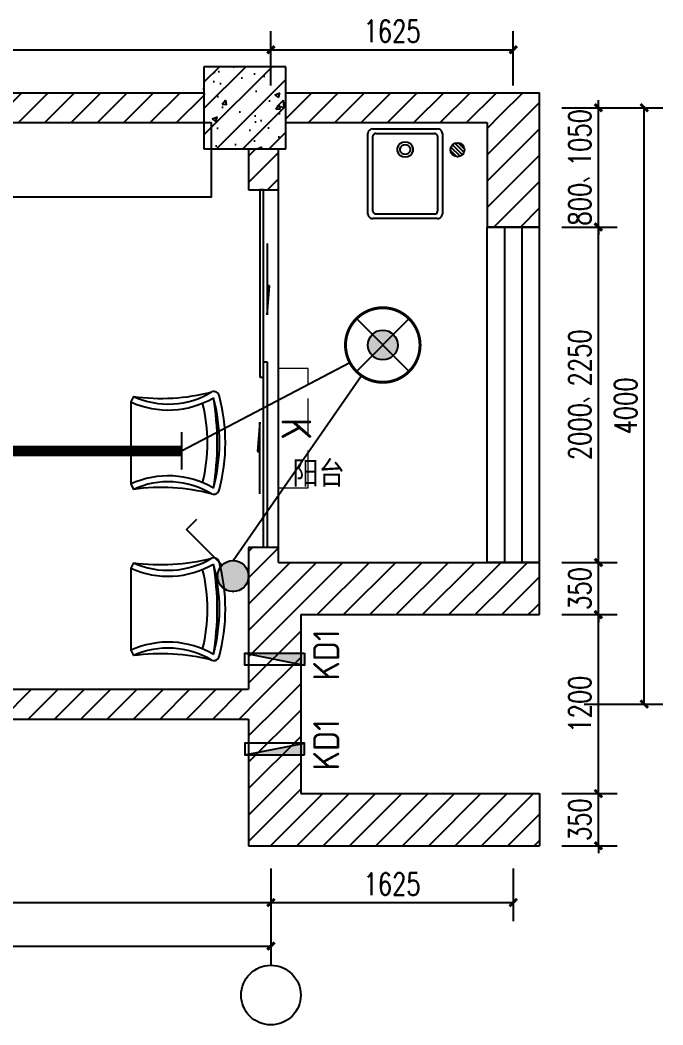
# Model space of a CAD drawing. Extents: x 1725663 to 4653551, y -550461 to 248782.
# Drawn here: x 2112646 to 2116957, y -77501 to -70762 of the extents above; entities that cross this region are included whole.
import ezdxf
from ezdxf.enums import TextEntityAlignment as Align

# ---------------------------------------------------------------- set-up
doc = ezdxf.new("R2010")
doc.units = 0
doc.header["$LTSCALE"] = 1000
doc.linetypes.add('DASH', pattern=[0.35, 0.25, -0.1])
for name, color, linetype in [('0-底图', 7, 'Continuous'), ('A-Fixt', 81, 'Continuous'), ('A-WALL-PATT', 252, 'Continuous'), ('AXIS', 3, 'Continuous'), ('COLUMN', 255, 'Continuous'), ('EQUIP-照明', 3, 'Continuous'), ('EQUIP_地漏', 7, 'Continuous'), ('PUB_DIM', 3, 'Continuous'), ('PUB_HATCH', 8, 'Continuous'), ('PUB_TEXT', 7, 'Continuous'), ('TEL_TEXT', 7, 'Continuous'), ('WALL', 2, 'Continuous'), ('WINDOW', 4, 'Continuous'), ('WIRE-照明', 6, 'Continuous'), ('看线', 30, 'Continuous')]:
    doc.layers.add(name, color=color, linetype=linetype)
doc.layers.add('A-ANNO-AXIS', color=102, linetype='Continuous', lineweight=0)
doc.styles.add('_TCH_DIM_T3', font='SIMPLEX', dxfattribs={"width": 0.75, "bigfont": 'HZTXT'})
doc.styles.add('_TEL_DIM', font='SIMPLEX', dxfattribs={"width": 0.8, "height": 3.5, "bigfont": 'HZTXT'})
doc.styles.get("Standard").update_dxf_attribs({"font": 'geniso.shx', "bigfont": 'hztxt.shx'})
doc.dimstyles.new('_TCH_ARCH&&50', dxfattribs={"dimtxt": 148.75, "dimasz": 50, "dimexe": 125, "dimexo": 150, "dimgap": 50, "dimtad": 1, "dimdec": 0, "dimzin": 0, "dimdsep": 46, "dimtxsty": '_TCH_DIM_T3', "dimblk": 'ARCHTICK', "dimcen": 0.09, "dimclrt": 7, "dimazin": 2, "dimtfac": 1, "dimtdec": 0, "dimtix": 1, "dimtmove": 2, "dimatfit": 3, "dimfxl": 1, "dimtolj": 1, "dimtzin": 0, "dimarcsym": 0})
pattern_1 = [(45, (406116.53, 820827.46), (-88.388383, 88.388383), [])]

# ---------------------------------------------------------------- blocks, each defined once
blk = doc.blocks.new('$TwtSys$00000141')
for p, q in [((-94, 8), (-10, 92)), ((-94, 8), (-10, 92)), ((-87, -35), (35, 87)), ((-87, -35), (35, 87)), ((-66, -66), (66, 66)), ((-66, -66), (66, 66)), ((-32, -87), (88, 33)), ((-32, -87), (88, 33)), ((11, -92), (92, -11)), ((11, -92), (92, -11))]:
    blk.add_line(p, q)
blk.add_circle((0, 0), 94)
blk.add_circle((0, 0), 94)
blk = doc.blocks.new('11')
at = {"color": 6, "linetype": 'DASH'}
blk.add_lwpolyline([(-476417.2, -299897.7), (-476417.2, -300097.7), (-475617.2, -300097.7), (-475617.2, -299897.7)], close=True, dxfattribs=at)
at = {"layer": 'PUB_TEXT'}
blk.add_text('K', height=200, dxfattribs=at).set_placement((-476088, -300077.4))
blk = doc.blocks.new('CH_AP01')
for p, q in [((-311.4, 16.6), (-275, 0)), ((-275, 0), (275, 0)), ((275, 0), (311.4, 16.6))]:
    blk.add_line(p, q)
for centre, radius, start, end in [((0, -578.9), 1212.6, 74.71041, 105.28959), ((-306.8, 555.3), 37.8, 100.18588, 202.83587), ((-1658.4, 201.9), 1359.7, 352.16586, 14.42826), ((-823.7, 250), 562.9, 335.50378, 31.09034), ((0, -578.9), 1172.6, 75.02868, 104.97132), ((0, -1278.1), 1856.9, 80.61099, 99.38901), ((-823.7, 250), 602.9, 335.50378, 30.26909), ((823.7, 250), 602.9, 149.73091, 204.49622), ((823.7, 250), 562.9, 148.90966, 204.49622), ((1658.4, 201.9), 1359.7, 165.57174, 187.83414), ((306.8, 555.3), 37.8, 337.16413, 79.81412), ((0, -578.9), 1092.6, 75.87672, 104.12328)]:
    blk.add_arc(centre, radius, start, end)
blk = doc.blocks.new('_ArchTick')
at = {"color": 0, "linetype": 'ByBlock', "const_width": 0.4}
blk.add_lwpolyline([(-0.5, -0.5), (0.5, 0.5)], dxfattribs=at)
blk = doc.blocks.new('*D1295')
at = {"layer": 'Defpoints', "color": 0, "transparency": 16777216}
for p in [(1935536.7, -74474.3), (1940736.7, -74474.3), (1940736.7, -74852.6)]:
    blk.add_point(p, dxfattribs=at)
at = {"layer": 'PUB_DIM', "color": 0, "lineweight": -2, "transparency": 16777216}
for p, q in [((1935536.7, -74624.3), (1935536.7, -74977.6)), ((1940736.7, -74624.3), (1940736.7, -74977.6)), ((1935536.7, -74852.6), (1940736.7, -74852.6))]:
    blk.add_line(p, q, dxfattribs=at)
at = {"layer": 'PUB_DIM', "color": 0, "lineweight": -2, "transparency": 16777216, "xscale": 50, "yscale": 50, "zscale": 50, "rotation": 180}
blk.add_blockref('_ArchTick', (1935536.7, -74852.6), dxfattribs=at)
at = {"layer": 'PUB_DIM', "color": 0, "lineweight": -2, "transparency": 16777216, "xscale": 50, "yscale": 50, "zscale": 50}
blk.add_blockref('_ArchTick', (1940736.7, -74852.6), dxfattribs=at)
at = {"layer": 'PUB_DIM', "color": 7, "transparency": 16777216, "insert": (1938136.7, -74728.2), "char_height": 148.75, "attachment_point": 5, "style": '_TCH_DIM_T3'}
blk.add_mtext('\\A1;5200、5600', dxfattribs=at)
blk = doc.blocks.new('*D1296')
at = {"layer": 'Defpoints', "color": 0, "transparency": 16777216}
for p in [(1940736.7, -74474.3), (1942361.7, -74474.3), (1942361.7, -74852.6)]:
    blk.add_point(p, dxfattribs=at)
at = {"layer": 'PUB_DIM', "color": 0, "lineweight": -2, "transparency": 16777216}
for p, q in [((1940736.7, -74624.3), (1940736.7, -74977.6)), ((1942361.7, -74624.3), (1942361.7, -74977.6)), ((1940736.7, -74852.6), (1942361.7, -74852.6))]:
    blk.add_line(p, q, dxfattribs=at)
at = {"layer": 'PUB_DIM', "color": 0, "lineweight": -2, "transparency": 16777216, "xscale": 50, "yscale": 50, "zscale": 50, "rotation": 180}
blk.add_blockref('_ArchTick', (1940736.7, -74852.6), dxfattribs=at)
at = {"layer": 'PUB_DIM', "color": 0, "lineweight": -2, "transparency": 16777216, "xscale": 50, "yscale": 50, "zscale": 50}
blk.add_blockref('_ArchTick', (1942361.7, -74852.6), dxfattribs=at)
at = {"layer": 'PUB_DIM', "color": 7, "transparency": 16777216, "insert": (1941549.2, -74728.2), "char_height": 148.75, "attachment_point": 5, "style": '_TCH_DIM_T3'}
blk.add_mtext('\\A1;1625', dxfattribs=at)
blk = doc.blocks.new('*D1297')
at = {"layer": 'Defpoints', "color": 0, "transparency": 16777216}
for p in [(1935536.7, -74503.4), (1940736.7, -74503.4), (1940736.7, -75144.2)]:
    blk.add_point(p, dxfattribs=at)
at = {"layer": 'PUB_DIM', "color": 0, "lineweight": -2, "transparency": 16777216}
for p, q in [((1935536.7, -74653.4), (1935536.7, -75269.2)), ((1940736.7, -74653.4), (1940736.7, -75269.2)), ((1935536.7, -75144.2), (1940736.7, -75144.2))]:
    blk.add_line(p, q, dxfattribs=at)
at = {"layer": 'PUB_DIM', "color": 0, "lineweight": -2, "transparency": 16777216, "xscale": 50, "yscale": 50, "zscale": 50, "rotation": 180}
blk.add_blockref('_ArchTick', (1935536.7, -75144.2), dxfattribs=at)
at = {"layer": 'PUB_DIM', "color": 0, "lineweight": -2, "transparency": 16777216, "xscale": 50, "yscale": 50, "zscale": 50}
blk.add_blockref('_ArchTick', (1940736.7, -75144.2), dxfattribs=at)
at = {"layer": 'PUB_DIM', "color": 7, "transparency": 16777216, "insert": (1938136.7, -75019.9), "char_height": 148.75, "attachment_point": 5, "style": '_TCH_DIM_T3'}
blk.add_mtext('\\A1;5200、5600', dxfattribs=at)
blk = doc.blocks.new('*D1305')
at = {"layer": 'Defpoints', "color": 0, "transparency": 16777216}
for p in [(1942536.7, -69521.4), (1942932.6, -69521.4), (1942536.7, -70321.4)]:
    blk.add_point(p, dxfattribs=at)
at = {"layer": 'PUB_DIM', "color": 0, "lineweight": -2, "transparency": 16777216}
for p, q in [((1942932.6, -69521.4), (1942932.6, -69471.4)), ((1942686.7, -69521.4), (1943057.6, -69521.4)), ((1942932.6, -70321.4), (1942932.6, -69521.4)), ((1942686.7, -70321.4), (1943057.6, -70321.4)), ((1942932.6, -70321.4), (1942932.6, -70371.4))]:
    blk.add_line(p, q, dxfattribs=at)
at = {"layer": 'PUB_DIM', "color": 0, "lineweight": -2, "transparency": 16777216, "xscale": 50, "yscale": 50, "zscale": 50}
for p, rotation in [((1942932.6, -69521.4), 270), ((1942932.6, -70321.4), 90)]:
    blk.add_blockref('_ArchTick', p, dxfattribs=dict(at, rotation=rotation))
at = {"layer": 'PUB_DIM', "color": 7, "transparency": 16777216, "insert": (1942808.2, -69921.4), "char_height": 148.75, "attachment_point": 5, "rotation": 90, "style": '_TCH_DIM_T3'}
blk.add_mtext('\\A1;800、1050', dxfattribs=at)
blk = doc.blocks.new('*D1306')
at = {"layer": 'Defpoints', "color": 0, "transparency": 16777216}
for p in [(1942536.7, -70321.4), (1942932.6, -70321.4), (1942536.7, -72571.4)]:
    blk.add_point(p, dxfattribs=at)
at = {"layer": 'PUB_DIM', "color": 0, "lineweight": -2, "transparency": 16777216}
for p, q in [((1942686.7, -70321.4), (1943057.6, -70321.4)), ((1942932.6, -72571.4), (1942932.6, -70321.4)), ((1942686.7, -72571.4), (1943057.6, -72571.4))]:
    blk.add_line(p, q, dxfattribs=at)
at = {"layer": 'PUB_DIM', "color": 0, "lineweight": -2, "transparency": 16777216, "xscale": 50, "yscale": 50, "zscale": 50}
for p, rotation in [((1942932.6, -70321.4), 90), ((1942932.6, -72571.4), 270)]:
    blk.add_blockref('_ArchTick', p, dxfattribs=dict(at, rotation=rotation))
at = {"layer": 'PUB_DIM', "color": 7, "transparency": 16777216, "insert": (1942808.2, -71446.4), "char_height": 148.75, "attachment_point": 5, "rotation": 90, "style": '_TCH_DIM_T3'}
blk.add_mtext('\\A1;2000、2250', dxfattribs=at)
blk = doc.blocks.new('*D1307')
at = {"layer": 'Defpoints', "color": 0, "transparency": 16777216}
for p in [(1942536.7, -72571.4), (1942932.6, -72571.4), (1942536.7, -72921.4)]:
    blk.add_point(p, dxfattribs=at)
at = {"layer": 'PUB_DIM', "color": 0, "lineweight": -2, "transparency": 16777216}
for p, q in [((1942686.7, -72571.4), (1943057.6, -72571.4)), ((1942932.6, -72571.4), (1942932.6, -72521.4)), ((1942932.6, -72921.4), (1942932.6, -72571.4)), ((1942686.7, -72921.4), (1943057.6, -72921.4)), ((1942932.6, -72921.4), (1942932.6, -72971.4))]:
    blk.add_line(p, q, dxfattribs=at)
at = {"layer": 'PUB_DIM', "color": 0, "lineweight": -2, "transparency": 16777216, "xscale": 50, "yscale": 50, "zscale": 50}
for p, rotation in [((1942932.6, -72571.4), 270), ((1942932.6, -72921.4), 90)]:
    blk.add_blockref('_ArchTick', p, dxfattribs=dict(at, rotation=rotation))
at = {"layer": 'PUB_DIM', "color": 7, "transparency": 16777216, "insert": (1942808.2, -72746.4), "char_height": 148.75, "attachment_point": 5, "rotation": 90, "style": '_TCH_DIM_T3'}
blk.add_mtext('\\A1;350', dxfattribs=at)
blk = doc.blocks.new('*D1308')
at = {"layer": 'Defpoints', "color": 0, "transparency": 16777216}
for p in [(1942536.7, -72921.4), (1942932.6, -72921.4), (1942536.7, -74121.4)]:
    blk.add_point(p, dxfattribs=at)
at = {"layer": 'PUB_DIM', "color": 0, "lineweight": -2, "transparency": 16777216}
for p, q in [((1942686.7, -72921.4), (1943057.6, -72921.4)), ((1942932.6, -74121.4), (1942932.6, -72921.4)), ((1942686.7, -74121.4), (1943057.6, -74121.4))]:
    blk.add_line(p, q, dxfattribs=at)
at = {"layer": 'PUB_DIM', "color": 0, "lineweight": -2, "transparency": 16777216, "xscale": 50, "yscale": 50, "zscale": 50}
for p, rotation in [((1942932.6, -72921.4), 90), ((1942932.6, -74121.4), 270)]:
    blk.add_blockref('_ArchTick', p, dxfattribs=dict(at, rotation=rotation))
at = {"layer": 'PUB_DIM', "color": 7, "transparency": 16777216, "insert": (1942808.2, -73521.4), "char_height": 148.75, "attachment_point": 5, "rotation": 90, "style": '_TCH_DIM_T3'}
blk.add_mtext('\\A1;1200', dxfattribs=at)
blk = doc.blocks.new('*D1309')
at = {"layer": 'Defpoints', "color": 0, "transparency": 16777216}
for p in [(1942536.7, -74121.4), (1942932.6, -74121.4), (1942536.7, -74471.4)]:
    blk.add_point(p, dxfattribs=at)
at = {"layer": 'PUB_DIM', "color": 0, "lineweight": -2, "transparency": 16777216}
for p, q in [((1942686.7, -74121.4), (1943057.6, -74121.4)), ((1942932.6, -74121.4), (1942932.6, -74071.4)), ((1942932.6, -74471.4), (1942932.6, -74121.4)), ((1942686.7, -74471.4), (1943057.6, -74471.4)), ((1942932.6, -74471.4), (1942932.6, -74521.4))]:
    blk.add_line(p, q, dxfattribs=at)
at = {"layer": 'PUB_DIM', "color": 0, "lineweight": -2, "transparency": 16777216, "xscale": 50, "yscale": 50, "zscale": 50}
for p, rotation in [((1942932.6, -74121.4), 270), ((1942932.6, -74471.4), 90)]:
    blk.add_blockref('_ArchTick', p, dxfattribs=dict(at, rotation=rotation))
at = {"layer": 'PUB_DIM', "color": 7, "transparency": 16777216, "insert": (1942808.2, -74296.4), "char_height": 148.75, "attachment_point": 5, "rotation": 90, "style": '_TCH_DIM_T3'}
blk.add_mtext('\\A1;350', dxfattribs=at)
blk = doc.blocks.new('*D1311')
at = {"layer": 'Defpoints', "color": 0, "transparency": 16777216}
for p in [(1942686.7, -69521.4), (1943239.9, -69521.4), (1942686.7, -73521.4)]:
    blk.add_point(p, dxfattribs=at)
at = {"layer": 'PUB_DIM', "color": 0, "lineweight": -2, "transparency": 16777216}
for p, q in [((1942836.7, -69521.4), (1943364.9, -69521.4)), ((1943239.9, -73521.4), (1943239.9, -69521.4)), ((1942836.7, -73521.4), (1943364.9, -73521.4))]:
    blk.add_line(p, q, dxfattribs=at)
at = {"layer": 'PUB_DIM', "color": 0, "lineweight": -2, "transparency": 16777216, "xscale": 50, "yscale": 50, "zscale": 50}
for p, rotation in [((1943239.9, -69521.4), 90), ((1943239.9, -73521.4), 270)]:
    blk.add_blockref('_ArchTick', p, dxfattribs=dict(at, rotation=rotation))
at = {"layer": 'PUB_DIM', "color": 7, "transparency": 16777216, "insert": (1943115.5, -71521.4), "char_height": 148.75, "attachment_point": 5, "rotation": 90, "style": '_TCH_DIM_T3'}
blk.add_mtext('\\A1;4000', dxfattribs=at)
blk = doc.blocks.new('*D1313')
at = {"layer": 'Defpoints', "color": 0, "transparency": 16777216}
for p in [(1940736.7, -69132.4), (1935536.7, -69521.4), (1940736.7, -69521.4)]:
    blk.add_point(p, dxfattribs=at)
at = {"layer": 'PUB_DIM', "color": 0, "lineweight": -2, "transparency": 16777216}
for p, q in [((1935536.7, -69371.4), (1935536.7, -69007.4)), ((1940736.7, -69371.4), (1940736.7, -69007.4)), ((1935536.7, -69132.4), (1940736.7, -69132.4))]:
    blk.add_line(p, q, dxfattribs=at)
at = {"layer": 'PUB_DIM', "color": 0, "lineweight": -2, "transparency": 16777216, "xscale": 50, "yscale": 50, "zscale": 50, "rotation": 180}
blk.add_blockref('_ArchTick', (1935536.7, -69132.4), dxfattribs=at)
at = {"layer": 'PUB_DIM', "color": 0, "lineweight": -2, "transparency": 16777216, "xscale": 50, "yscale": 50, "zscale": 50}
blk.add_blockref('_ArchTick', (1940736.7, -69132.4), dxfattribs=at)
at = {"layer": 'PUB_DIM', "color": 7, "transparency": 16777216, "insert": (1938136.7, -69008), "char_height": 148.75, "attachment_point": 5, "style": '_TCH_DIM_T3'}
blk.add_mtext('\\A1;5200、5600', dxfattribs=at)
blk = doc.blocks.new('*D1314')
at = {"layer": 'Defpoints', "color": 0, "transparency": 16777216}
for p in [(1942361.7, -69132.4), (1940736.7, -69521.4), (1942361.7, -69521.4)]:
    blk.add_point(p, dxfattribs=at)
at = {"layer": 'PUB_DIM', "color": 0, "lineweight": -2, "transparency": 16777216}
for p, q in [((1940736.7, -69371.4), (1940736.7, -69007.4)), ((1942361.7, -69371.4), (1942361.7, -69007.4)), ((1940736.7, -69132.4), (1942361.7, -69132.4))]:
    blk.add_line(p, q, dxfattribs=at)
at = {"layer": 'PUB_DIM', "color": 0, "lineweight": -2, "transparency": 16777216, "xscale": 50, "yscale": 50, "zscale": 50, "rotation": 180}
blk.add_blockref('_ArchTick', (1940736.7, -69132.4), dxfattribs=at)
at = {"layer": 'PUB_DIM', "color": 0, "lineweight": -2, "transparency": 16777216, "xscale": 50, "yscale": 50, "zscale": 50}
blk.add_blockref('_ArchTick', (1942361.7, -69132.4), dxfattribs=at)
at = {"layer": 'PUB_DIM', "color": 7, "transparency": 16777216, "insert": (1941549.2, -69008), "char_height": 148.75, "attachment_point": 5, "style": '_TCH_DIM_T3'}
blk.add_mtext('\\A1;1625', dxfattribs=at)
blk = doc.blocks.new('$plan$00002153')
for p, q in [((-300, -217.4, 0), (-300, 217.4, 0)), ((-270.5, 250, 0), (270.5, 250, 0)), ((-267.9, 206.5, 0), (-270.2, 199.4, 0)), ((-263.5, 212.3, 0), (-267.9, 206.5, 0)), ((-257.5, 216.1, 0), (-263.5, 212.3, 0)), ((-250.8, 217.4, 0), (-257.5, 216.1, 0)), ((-250.8, 217.4, 0), (250.8, 217.4, 0)), ((254.2, 217.1, 0), (250.8, 217.4, 0)), ((260.7, 214.5, 0), (254.2, 217.1, 0)), ((265.9, 209.6, 0), (260.7, 214.5, 0)), ((269.3, 203.1, 0), (265.9, 209.6, 0)), ((270.5, 195.7, 0), (269.3, 203.1, 0)), ((300, 217.4, 0), (300, -217.4, 0)), ((-270.2, 199.4, 0), (-270.5, 195.7, 0)), ((-270.5, -195.7, 0), (-270.5, 195.7, 0)), ((270.5, 195.7, 0), (270.5, -195.7, 0)), ((116.1, 18.6, 0), (113.1, 0, 0)), ((113.1, 0, 0), (116.1, -18.6, 0)), ((124.6, 34.9, 0), (116.1, 18.6, 0)), ((137.7, 47.1, 0), (124.6, 34.9, 0)), ((132.3, 12.1, 0), (130.3, 0, 0)), ((130.3, 0, 0), (132.3, -12.1, 0)), ((137.8, 22.7, 0), (132.3, 12.1, 0)), ((153.8, 53.5, 0), (137.7, 47.1, 0)), ((146.3, 30.6, 0), (137.8, 22.7, 0)), ((156.7, 34.8, 0), (146.3, 30.6, 0)), ((170.8, 53.5, 0), (153.8, 53.5, 0)), ((167.8, 34.8, 0), (156.7, 34.8, 0)), ((178.3, 30.6, 0), (167.8, 34.8, 0)), ((186.9, 47.1, 0), (170.8, 53.5, 0)), ((186.8, 22.7, 0), (178.3, 30.6, 0)), ((192.3, 12.1, 0), (186.8, 22.7, 0)), ((200, 34.9, 0), (186.9, 47.1, 0)), ((194.3, 0, 0), (192.3, 12.1, 0)), ((208.5, 18.6, 0), (200, 34.9, 0)), ((211.5, 0, 0), (208.5, 18.6, 0)), ((116.1, -18.6, 0), (124.6, -34.9, 0)), ((124.6, -34.9, 0), (137.7, -47.1, 0)), ((132.3, -12.1, 0), (137.8, -22.7, 0)), ((137.7, -47.1, 0), (153.8, -53.5, 0)), ((137.8, -22.7, 0), (146.3, -30.6, 0)), ((146.3, -30.6, 0), (156.7, -34.8, 0)), ((153.8, -53.5, 0), (170.8, -53.5, 0)), ((156.7, -34.8, 0), (167.8, -34.8, 0)), ((167.8, -34.8, 0), (178.3, -30.6, 0)), ((170.8, -53.5, 0), (186.9, -47.1, 0)), ((178.3, -30.6, 0), (186.8, -22.7, 0)), ((186.8, -22.7, 0), (192.3, -12.1, 0)), ((186.9, -47.1, 0), (200, -34.9, 0)), ((192.3, -12.1, 0), (194.3, 0, 0)), ((200, -34.9, 0), (208.5, -18.6, 0)), ((208.5, -18.6, 0), (211.5, 0, 0)), ((-270.5, -195.7, 0), (-269.3, -203.1, 0)), ((267.9, -206.5, 0), (270.2, -199.4, 0)), ((270.2, -199.4, 0), (270.5, -195.7, 0)), ((270.5, -250, 0), (-270.5, -250, 0)), ((-269.3, -203.1, 0), (-265.9, -209.6, 0)), ((-265.9, -209.6, 0), (-260.7, -214.5, 0)), ((-260.7, -214.5, 0), (-254.2, -217.1, 0)), ((-254.2, -217.1, 0), (-250.8, -217.4, 0)), ((250.8, -217.4, 0), (-250.8, -217.4, 0)), ((250.8, -217.4, 0), (257.5, -216.1, 0)), ((257.5, -216.1, 0), (263.5, -212.3, 0)), ((263.5, -212.3, 0), (267.9, -206.5, 0))]:
    blk.add_line(p, q)
for centre, start, end in [((-268.9, 218.9, 0), 92.85749, 182.85749), ((268.9, 218.9, 0), 357.14251, 87.14251), ((-268.9, -218.9, 0), 177.14251, 267.14251), ((268.9, -218.9, 0), 272.85749, 2.85749)]:
    blk.add_arc(centre, 31.1, start, end)
blk = doc.blocks.new('$DorLib2D$00000131')
at = {"color": 0, "linetype": 'Continuous'}
for p, q in [((0.15, 0.125), (0.2319, 0.1973)), ((0.2319, 0.1973), (0.2319, 0.125)), ((-0.5, 0.125), (-0.5, 0)), ((0.0192, 0.125), (-0.5, 0.125)), ((0.0192, 0), (0.0192, 0.125)), ((0.35, 0.125), (0.15, 0.125)), ((-0.5, 0), (0.0192, 0)), ((-0.024, 0), (0.5, 0)), ((-0.024, -0.125), (-0.024, 0)), ((0.5, 0), (0.5, -0.125)), ((-0.35, -0.125), (-0.15, -0.125)), ((-0.2319, -0.1973), (-0.2319, -0.125)), ((-0.15, -0.125), (-0.2319, -0.1973)), ((0.5, -0.125), (-0.024, -0.125))]:
    blk.add_line(p, q, dxfattribs=at)
blk = doc.blocks.new('$WINLIB2D$00000001')
at = {"color": 0}
for points in [[(-0.5, 0.5), (-0.5, -0.5)], [(-0.5, 0.5), (0.5, 0.5)], [(0.5, -0.5), (0.5, 0.5)], [(0.5, 0.1667), (-0.5, 0.1667)], [(0.5, -0.1667), (-0.5, -0.1667)], [(-0.5, -0.5), (0.5, -0.5)]]:
    blk.add_lwpolyline(points, dxfattribs=at)
blk = doc.blocks.new('$equip$00002828')
for p, q in [((0.354, 0.354), (-0.354, -0.354)), ((-0.354, 0.354), (0.354, -0.354))]:
    blk.add_line(p, q)
at = {"const_width": 0.04}
blk.add_lwpolyline([(0.5, 0, -1), (-0.5, 0, -1), (0.5, 0, 1)], format="xyb", dxfattribs=at)
for radius in [0.5, 0.2]:
    blk.add_circle((0, 0), radius)
for p in [(0, 0.5), (-0.5, 0), (0.5, 0), (0, -0.5)]:
    blk.add_point(p)
for points in [[(-0.1, 0.173), (0.1, 0.173), (-0.173, 0.1), (0.173, 0.1)], [(0, 0.2), (0, 0.2), (-0.1, 0.173), (0.1, 0.173)], [(-0.173, 0.1), (0.173, 0.1), (-0.2, 0), (0.2, 0)], [(-0.173, -0.1), (0.173, -0.1), (-0.2, 0), (0.2, 0)], [(-0.1, -0.173), (0.1, -0.173), (-0.173, -0.1), (0.173, -0.1)], [(0, -0.2), (0, -0.2), (-0.1, -0.173), (0.1, -0.173)]]:
    blk.add_solid(points)
at = {"color": 7, "style": '_TEL_DIM', "flags": 1}
for tag in ['A', 'REMARK']:
    blk.add_attdef(tag, text='', height=0.00002, dxfattribs=at).set_placement((0, 0), align=Align.MIDDLE_CENTER)
blk = doc.blocks.new('$equip$00001159')
for p, q in [((-1.2, 0.25), (-1.2, -0.25)), ((1.2, 0.25), (1.2, -0.25)), ((-1.2, 0), (1.2, 0))]:
    blk.add_line(p, q)
at = {"const_width": 0.14}
blk.add_lwpolyline([(-1.2, 0), (1.2, 0)], dxfattribs=at)
at = {"layer": 'EQUIP-照明'}
for p in [(-1.2, 0), (0, 0), (1.2, 0)]:
    blk.add_point(p, dxfattribs=at)
at = {"layer": 'EQUIP-照明', "flags": 9}
blk.add_attdef('A', (0, 0), '', height=0.00002, dxfattribs=at)
blk = doc.blocks.new('$equip$00001962')
for p, q in [((0.147, 0.356), (0.625, 0.833)), ((0.625, 0.833), (0.766, 0.692))]:
    blk.add_line(p, q)
blk.add_circle((0, 0.208), 0.208)
for p in [(0, 0.417), (-0.208, 0.208), (0.208, 0.208), (0, 0)]:
    blk.add_point(p)
for points in [[(0, 0.417), (0, 0.417), (-0.104, 0.389), (0.104, 0.389)], [(-0.18, 0.313), (0.18, 0.313), (-0.208, 0.208), (0.208, 0.208)], [(-0.104, 0.389), (0.104, 0.389), (-0.18, 0.313), (0.18, 0.313)], [(-0.18, 0.104), (0.18, 0.104), (-0.208, 0.208), (0.208, 0.208)], [(-0.104, 0.028), (0.104, 0.028), (-0.18, 0.104), (0.18, 0.104)], [(0, 0), (0, 0), (-0.104, 0.028), (0.104, 0.028)]]:
    blk.add_solid(points)
at = {"layer": 'TEL_TEXT', "style": '_TEL_DIM', "flags": 1}
blk.add_attdef('A', text='', height=0.00002, dxfattribs=at).set_placement((0, 0), align=Align.MIDDLE_CENTER)
blk = doc.blocks.new('dfgcdh')
at = {"layer": 'A-WALL-PATT'}
h = blk.add_hatch(dxfattribs=at)
h.set_pattern_fill('普通砖', color=256, scale=50, style=0)
h.set_pattern_definition(pattern_1)
h.paths.add_polyline_path([(1940286.7, -69621.4), (1940286.7, -69421.4), (1935636.7, -69421.4), (1935636.7, -69621.4)])
h = blk.add_hatch(dxfattribs=at)
h.set_pattern_fill('普通砖', color=256, scale=50, style=0)
h.set_pattern_definition(pattern_1)
h.paths.add_polyline_path([(1940836.7, -69421.4), (1940836.7, -69621.4), (1942186.7, -69621.4), (1942536.7, -69421.4)])
h = blk.add_hatch(dxfattribs=at)
h.set_pattern_fill('普通砖', color=256, scale=50, style=0)
h.set_pattern_definition(pattern_1)
h.paths.add_polyline_path([(1942186.7, -69621.4), (1942186.7, -70321.4), (1942536.7, -70321.4), (1942536.7, -69421.4)])
h = blk.add_hatch(dxfattribs=at)
h.set_pattern_fill('普通砖', color=256, scale=50, style=0)
h.set_pattern_definition(pattern_1)
h.paths.add_polyline_path([(1940786.7, -69796.4), (1940586.7, -69796.4), (1940586.7, -70071.4), (1940786.7, -70071.4)])
h = blk.add_hatch(dxfattribs=at)
h.set_pattern_fill('普通砖', color=256, scale=50, style=0)
h.set_pattern_definition(pattern_1)
h.paths.add_polyline_path([(1940786.7, -72571.4), (1940786.7, -72471.4), (1940586.7, -72471.4), (1940586.7, -72821.4), (1940770, -72771.4)])
h = blk.add_hatch(dxfattribs=at)
h.set_pattern_fill('普通砖', color=256, scale=50, style=0)
h.set_pattern_definition(pattern_1)
h.paths.add_polyline_path([(1940770, -72771.4), (1940936.7, -72921.4), (1942536.7, -72921.4), (1942186.7, -72571.4), (1940786.7, -72571.4)])
h = blk.add_hatch(dxfattribs=at)
h.set_pattern_fill('普通砖', color=256, scale=50, style=0)
h.set_pattern_definition(pattern_1)
h.paths.add_polyline_path([(1942536.7, -72921.4), (1942536.7, -72571.4), (1942186.7, -72571.4)])
h = blk.add_hatch(dxfattribs=at)
h.set_pattern_fill('普通砖', color=256, scale=50, style=0)
h.set_pattern_definition(pattern_1)
h.paths.add_polyline_path([(1940770, -72771.4), (1940586.7, -72821.4), (1940586.7, -73421.4), (1940703.4, -73521.4), (1940936.7, -73521.4), (1940936.7, -72921.4)])
h = blk.add_hatch(dxfattribs=at)
h.set_pattern_fill('普通砖', color=256, scale=50, style=0)
h.set_pattern_definition(pattern_1)
h.paths.add_polyline_path([(1935603.4, -73488), (1935636.7, -73621.4), (1940586.7, -73621.4), (1940703.4, -73521.4), (1940586.7, -73421.4), (1935636.7, -73421.4)])
h = blk.add_hatch(dxfattribs=at)
h.set_pattern_fill('普通砖', color=256, scale=50, style=0)
h.set_pattern_definition(pattern_1)
h.paths.add_polyline_path([(1940703.4, -73521.4), (1940586.7, -73621.4), (1940586.7, -74471.4), (1940936.7, -74121.4), (1940936.7, -73521.4)])
h = blk.add_hatch(dxfattribs=at)
h.set_pattern_fill('普通砖', color=256, scale=50, style=0)
h.set_pattern_definition(pattern_1)
h.paths.add_polyline_path([(1940936.7, -74121.4), (1940586.7, -74471.4), (1942536.7, -74471.4), (1942536.7, -74121.4)])
at = {"layer": 'PUB_HATCH'}
h = blk.add_hatch(dxfattribs=at)
h.set_pattern_fill('钢筋混凝土', color=256, scale=50, style=0)
h.set_pattern_definition([(45, (406116.53, 820737.71), (-88.388348, 88.388348), []), (50, (406116.53, 820737.7), (358.63009, -31.376067), [37.5, -412.5]), (355, (406116.53, 820737.7), (-69.37567, 376.09607), [30, -330]), (100.4514, (406146.4, 820735.1), (289.25469, 344.71977), [31.870095, -350.571056]), (46.1842, (406116.53, 820837.7), (533.62052, -82.75951), [56.25, -618.75]), (96.6356, (406161, 820830.8), (467.33135, 487.05894), [47.80514, -525.8565]), (351.1842, (406116.53, 820837.7), (467.33097, 487.0593), [45, -495]), (21, (406166.53, 820812.7), (298.453526, -201.309445), [37.5, -412.5]), (326, (406166.53, 820812.7), (121.657666, 362.57502), [30, -330]), (71.4514, (406191.4, 820795.93), (420.111314, 161.26525), [31.870095, -350.571056]), (37.5, (406116.53, 820737.71), (6.079928, 166.446927), [0, -326, 0, -335, 0, -331.25]), (7.5, (406116.53, 820737.7), (131.534769, 197.205856), [0, -191, 0, -318.5, 0, -126.25]), (327.5, (406005.03, 820737.71), (266.911218, -11.277436), [0, -125, 0, -390, 0, -517.5]), (317.5, (405955.03, 820737.7), (291.593085, 50.05249), [0, -162.5, 0, -259, 0, -367.5])])
h.paths.add_polyline_path([(1940286.7, -69246.4), (1940286.7, -69796.4), (1940836.7, -69796.4), (1940836.7, -69246.4)])
at = {"layer": '看线'}
h = blk.add_hatch(color=256, dxfattribs=at)
h.dxf.hatch_style = 1
h.paths.add_polyline_path([(1940560.8, -73180.1), (1940960.8, -73260.1), (1940960.8, -73180.1)])
h = blk.add_hatch(color=256, dxfattribs=at)
h.dxf.hatch_style = 1
h.paths.add_polyline_path([(1940960.8, -73862.6), (1940960.8, -73782.6), (1940560.8, -73862.6)])
at = {"layer": 'A-Fixt'}
blk.add_lwpolyline([(1940336.7, -69621.4), (1940336.7, -70121.4), (1933236.7, -70121.4), (1933236.7, -69621.4)], close=True, dxfattribs=at)
at = {"layer": 'AXIS'}
blk.add_circle((1940736.7, -75473), 200, dxfattribs=at)
at = {"layer": 'COLUMN'}
for p, q in [((1940286.7, -69246.4), (1940286.7, -69796.4)), ((1940836.7, -69246.4), (1940286.7, -69246.4)), ((1940836.7, -69796.4), (1940836.7, -69246.4)), ((1940286.7, -69796.4), (1940836.7, -69796.4))]:
    blk.add_line(p, q, dxfattribs=at)
at = {"layer": 'WALL'}
for p, q in [((1935636.7, -69421.4), (1940286.7, -69421.4)), ((1940836.7, -69421.4), (1942536.7, -69421.4)), ((1942536.7, -70321.4), (1942536.7, -69421.4)), ((1935636.7, -69621.4), (1940286.7, -69621.4)), ((1940836.7, -69621.4), (1942186.7, -69621.4)), ((1942186.7, -69621.4), (1942186.7, -70321.4)), ((1940586.7, -69796.4), (1940586.7, -70071.4)), ((1940786.7, -70071.4), (1940786.7, -69796.4)), ((1940586.7, -70071.4), (1940786.7, -70071.4)), ((1942186.7, -70321.4), (1942536.7, -70321.4)), ((1940786.7, -72471.4), (1940586.7, -72471.4)), ((1940586.7, -72471.4), (1940586.7, -72821.4)), ((1940786.7, -72571.4), (1940786.7, -72471.4)), ((1940786.7, -72571.4), (1942186.7, -72571.4)), ((1942536.7, -72571.4), (1942186.7, -72571.4)), ((1942536.7, -72921.4), (1942536.7, -72571.4)), ((1940586.7, -72821.4), (1940586.7, -73421.4)), ((1940936.7, -72921.4), (1942536.7, -72921.4)), ((1940936.7, -72921.4), (1940936.7, -73521.4)), ((1935636.7, -73421.4), (1940586.7, -73421.4)), ((1940936.7, -73521.4), (1940936.7, -74121.4)), ((1935636.7, -73621.4), (1940586.7, -73621.4)), ((1940586.7, -73621.4), (1940586.7, -74471.4)), ((1940936.7, -74121.4), (1942536.7, -74121.4)), ((1942536.7, -74121.4), (1942536.7, -74471.4)), ((1940586.7, -74471.4), (1942536.7, -74471.4))]:
    blk.add_line(p, q, dxfattribs=at)
at = {"layer": 'WINDOW'}
blk.add_line((1940786.7, -72471.4), (1940786.7, -70071.4), dxfattribs=at)
at = {"layer": '看线'}
for points in [[(1940560.8, -73180.1), (1940960.8, -73260.1)], [(1940560.8, -73862.6), (1940960.8, -73782.6)]]:
    blk.add_lwpolyline(points, dxfattribs=at)
for points in [[(1940960.8, -73180.1), (1940960.8, -73260.1), (1940560.8, -73260.1), (1940560.8, -73180.1)], [(1940960.8, -73862.6), (1940960.8, -73782.6), (1940560.8, -73782.6), (1940560.8, -73862.6)]]:
    blk.add_lwpolyline(points, close=True, dxfattribs=at)
at = {"layer": 'A-ANNO-AXIS', "rotation": 270}
blk.add_blockref('11', (2240884.4, -547688.6), dxfattribs=at)
at = {"layer": 'A-Fixt', "rotation": 270}
for p in [(1939797.9, -71769.6), (1939797.9, -72884.8)]:
    blk.add_blockref('CH_AP01', p, dxfattribs=at)
at = {"layer": 'EQUIP_地漏', "xscale": 0.5000000000000004, "yscale": 0.5000000000000004, "zscale": 0.5000000000000004, "rotation": 90}
blk.add_blockref('$TwtSys$00000141', (1941987.2, -69803.3), dxfattribs=at)
at = {"layer": 'WINDOW', "rotation": 90}
for name, p, xscale, yscale, zscale in [('$DorLib2D$00000131', (1940686.7, -71271.4), 2400, -200, 2400), ('$WINLIB2D$00000001', (1942361.7, -71446.4), 2249.999999993481, 350, 2249.999999993481)]:
    blk.add_blockref(name, p, dxfattribs=dict(at, xscale=xscale, yscale=yscale, zscale=zscale))
at = {"layer": '看线', "rotation": 90.00000000000001}
blk.add_blockref('$plan$00002153', (1941636.7, -69963.9, 0), dxfattribs=at)
at = {"layer": 'PUB_TEXT'}
blk.add_text('阳台', height=175, dxfattribs=at).set_placement((1940881.4, -72063.6))
for p in [(1941195, -73363.7), (1941195, -73966.3)]:
    blk.add_text('KD1', height=175, rotation=90, dxfattribs=at).set_placement(p)
at = {"layer": 'PUB_DIM'}
for p1, p2, distance, text, picture, middle in [((1935536.7, -69521.4), (1940736.7, -69521.4), 389, '5200、5600', '*D1313', (1938136.7, -69008)), ((1942536.7, -70321.4), (1942536.7, -69521.4), -395.9, '800、1050', '*D1305', (1942808.2, -69921.4)), ((1942536.7, -72571.4), (1942536.7, -70321.4), -395.9, '2000、2250', '*D1306', (1942808.2, -71446.4)), ((1935536.7, -74474.3), (1940736.7, -74474.3), -378.3, '5200、5600', '*D1295', (1938136.7, -74728.2)), ((1935536.7, -74503.4), (1940736.7, -74503.4), -640.8, '5200、5600', '*D1297', (1938136.7, -75019.9))]:
    dim = blk.add_aligned_dim(p1=p1, p2=p2, distance=distance, text=text, dimstyle='_TCH_ARCH&&50', dxfattribs=at)
    dim.commit()
    dim.dimension.update_dxf_attribs({"geometry": picture, "text_midpoint": middle})
for p1, p2, distance, picture, middle in [((1940736.7, -69521.4), (1942361.7, -69521.4), 389, '*D1314', (1941549.2, -69008)), ((1942686.7, -73521.4), (1942686.7, -69521.4), -553.2, '*D1311', (1943115.5, -71521.4)), ((1942536.7, -72921.4), (1942536.7, -72571.4), -395.9, '*D1307', (1942808.2, -72746.4)), ((1942536.7, -74121.4), (1942536.7, -72921.4), -395.9, '*D1308', (1942808.2, -73521.4)), ((1942536.7, -74471.4), (1942536.7, -74121.4), -395.9, '*D1309', (1942808.2, -74296.4)), ((1940736.7, -74474.3), (1942361.7, -74474.3), -378.3, '*D1296', (1941549.2, -74728.2))]:
    dim = blk.add_aligned_dim(p1=p1, p2=p2, distance=distance, dimstyle='_TCH_ARCH&&50', dxfattribs=at)
    dim.commit()
    dim.dimension.update_dxf_attribs({"geometry": picture, "text_midpoint": middle})

msp = doc.modelspace()

# ---------------------------------------------------------------- linework, layer by layer
at = {"layer": 'WIRE-照明'}
for p, q in [((2113728.3, -73651.5), (2114857.1, -73057.4)), ((2114074.2, -74386.8), (2114935.7, -73146.3))]:
    msp.add_line(p, q, dxfattribs=at)

# ---------------------------------------------------------------- block references
at = {"layer": '0-底图'}
msp.add_blockref('dfgcdh', (173591.6, -1828), dxfattribs=at)
at = {"layer": 'EQUIP-照明', "xscale": 500, "yscale": 500, "zscale": 500}
for name, p, rotation in [('$equip$00002828', (2115078.3, -72941), 270), ('$equip$00001962', (2114178.3, -74491), 90)]:
    msp.add_blockref(name, p, dxfattribs=dict(at, rotation=rotation))
msp.add_blockref('$equip$00001159', (2113128.3, -73651.5), dxfattribs=at)

doc.saveas('drawing.dxf')
